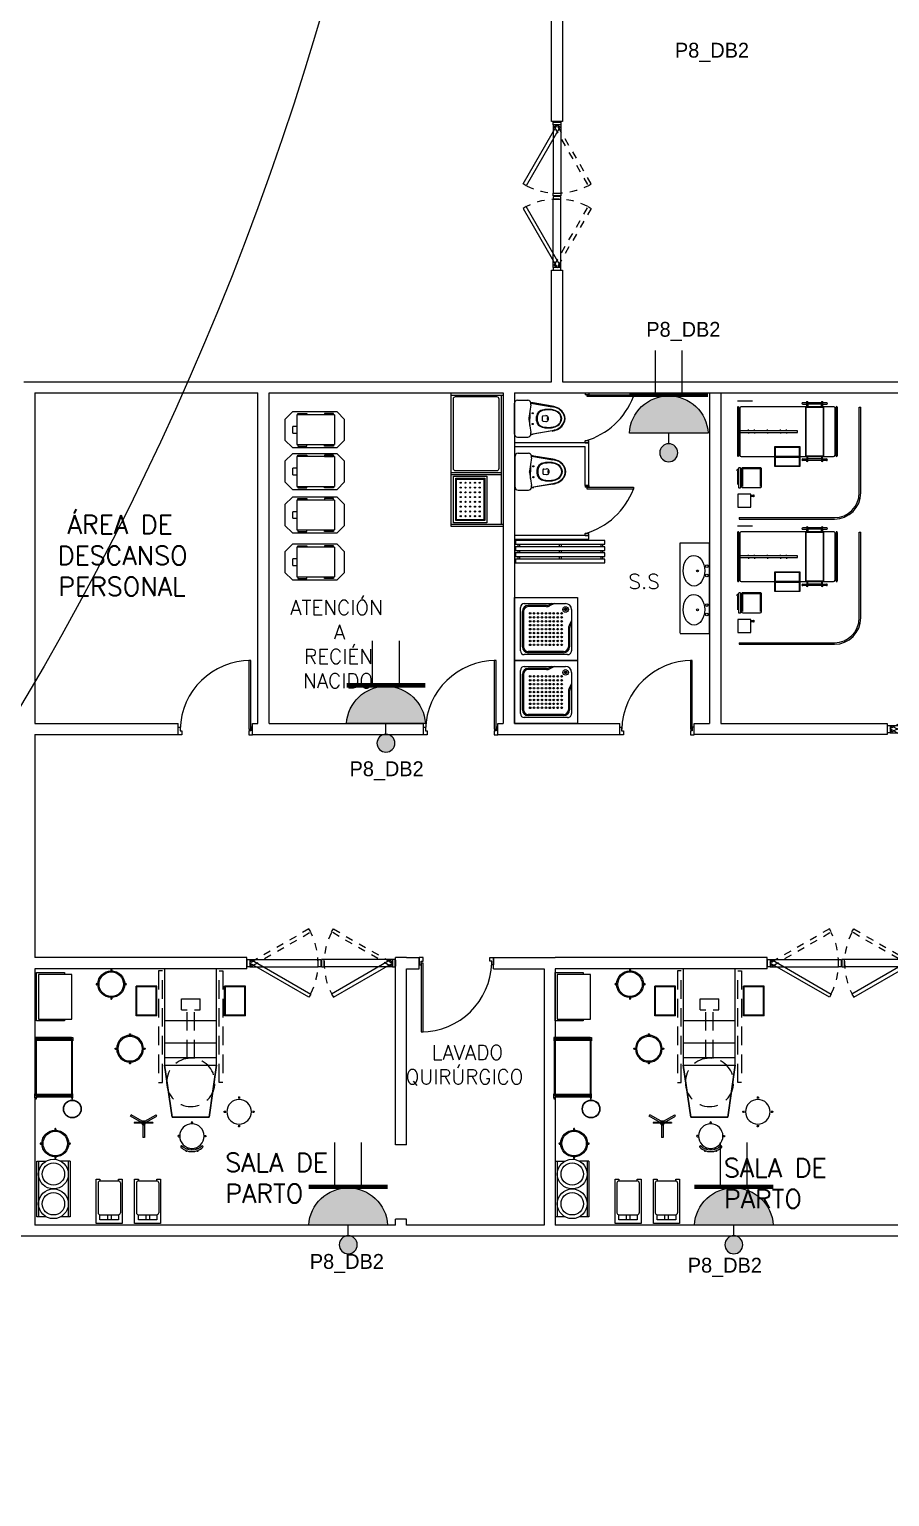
# Model space of a CAD drawing. Header units: metres. Extents: x -39 to 21688, y -24 to 9022.
# Drawn here: x 199.46 to 211.03, y -3.5 to 16.24 of the extents above; entities that cross this region are included whole.
import ezdxf

# ---------------------------------------------------------------- set-up
doc = ezdxf.new("R2010")
doc.units = ezdxf.units.M
doc.header["$MEASUREMENT"] = 0
for name, pattern in [('HIDDEN', [0.375, 0.25, -0.125]), ('HIDDEN2', [4.7625, 3.175, -1.5875]), ('HIDDEN4', [0.09375, 0.0625, -0.03125])]:
    doc.linetypes.add(name, pattern=pattern)
for name, color, linetype in [('AN-TEXTO', 3, 'Continuous'), ('AR-MOBILIRIO', 1, 'Continuous'), ('AR-MUROS', 6, 'Continuous'), ('AR-PUERTAS', 2, 'Continuous'), ('AR-SUELO', 1, 'Continuous'), ('AR-VENTANAS', 2, 'Continuous'), ('MOBILIARIO', 42, 'Continuous'), ('PISOS', 1, 'Continuous'), ('S.H.', 2, 'Continuous')]:
    doc.layers.add(name, color=color, linetype=linetype)
doc.styles.add('REGULAR-2.5', font='romans.shx', dxfattribs={"height": 2.5})

# ---------------------------------------------------------------- blocks, each defined once
blk = doc.blocks.new('BANCO')
for p, q in [((-0.077, 0.196), (-0.078, 0.2)), ((0.077, 0.196), (0.078, 0.2)), ((-0.061, 0.153), (-0.07, 0.177)), ((-0.052, 0.157), (-0.06, 0.18)), ((-0.01, 0.165), (-0.01, 0.19)), ((0.01, 0.165), (0.01, 0.19)), ((0.052, 0.157), (0.06, 0.18)), ((0.061, 0.153), (0.07, 0.177))]:
    blk.add_line(p, q)
blk.add_lwpolyline([(0.148, 0.148, -1), (0.134, 0.134, 0.414214), (-0.134, 0.134, -1), (-0.148, 0.148, -0.414214)], format="xyb", close=True)
for points in [[(-0.067, 0.199), (-0.069, 0.204)], [(0.067, 0.199), (0.069, 0.204)]]:
    blk.add_lwpolyline(points)
for points in [[(-0.165, -0.01), (-0.18, -0.01, -1), (-0.18, 0.01), (-0.165, 0.01)], [(0.165, -0.01), (0.18, -0.01, 1), (0.18, 0.01), (0.165, 0.01)], [(0.01, -0.165), (0.01, -0.18, -1), (-0.01, -0.18), (-0.01, -0.165)]]:
    blk.add_lwpolyline(points, format="xyb")
blk.add_circle((0, 0), 0.165)
for centre, start, end in [((-0.074, 0.202), 19.3489, 200.6511), ((0.074, 0.202), 339.3489, 160.6511)]:
    blk.add_arc(centre, 0.005, start, end)
blk = doc.blocks.new('A$C3A8F5B63')
at = {"layer": 'AR-MOBILIRIO', "linetype": 'HIDDEN'}
for p, q in [((0.421, 2.447, -0.799), (0.421, 0.947, -0.799)), ((0.471, 2.447, -0.799), (0.421, 2.447, -0.799)), ((0.471, 0.947, -0.799), (0.471, 2.447, -0.799)), ((1.235, 0.947, -0.799), (1.235, 2.447, -0.799)), ((1.235, 2.447, -0.799), (1.285, 2.447, -0.799)), ((1.285, 2.447, -0.799), (1.285, 0.947, -0.799)), ((0.728, 1.922, -0.799), (0.728, 2.072, -0.799)), ((0.978, 2.072, -0.799), (0.728, 2.072, -0.799)), ((0.978, 1.922, -0.799), (0.978, 2.072, -0.799)), ((0.803, 1.922, -0.799), (0.728, 1.922, -0.799)), ((0.803, 1.268, -0.799), (0.803, 1.922, -0.799)), ((0.978, 1.922, -0.799), (0.903, 1.922, -0.799)), ((0.903, 1.268, -0.799), (0.903, 1.922, -0.799)), ((0.421, 0.947, -0.799), (0.471, 0.947, -0.799)), ((1.285, 0.947, -0.799), (1.235, 0.947, -0.799))]:
    blk.add_line(p, q, dxfattribs=at)
at = {"layer": 'AR-MOBILIRIO'}
for p, q in [((0.117, 2.243, -0.799), (0.397, 2.243, -0.799)), ((0.117, 1.843, -0.799), (0.117, 2.243, -0.799)), ((0.127, 2.233, -0.799), (0.387, 2.233, -0.799)), ((0.127, 1.853, -0.799), (0.127, 2.233, -0.799)), ((0.387, 1.853, -0.799), (0.387, 2.233, -0.799)), ((0.397, 1.843, -0.799), (0.397, 2.243, -0.799)), ((1.309, 2.242, -0.799), (1.589, 2.242, -0.799)), ((1.309, 1.842, -0.799), (1.309, 2.242, -0.799)), ((1.319, 2.232, -0.799), (1.579, 2.232, -0.799)), ((1.319, 1.852, -0.799), (1.319, 2.232, -0.799)), ((1.579, 1.852, -0.799), (1.579, 2.232, -0.799)), ((1.589, 1.842, -0.799), (1.589, 2.242, -0.799)), ((0.117, 1.843, -0.799), (0.397, 1.843, -0.799)), ((0.127, 1.853, -0.799), (0.387, 1.853, -0.799)), ((1.309, 1.842, -0.799), (1.589, 1.842, -0.799)), ((1.319, 1.852, -0.799), (1.579, 1.852, -0.799)), ((0.506, 1.777, -0.799), (1.205, 1.777, -0.799)), ((1.662, 1.595, -0.799), (1.662, 1.58, -0.799)), ((1.677, 1.595, -0.799), (1.677, 1.58, -0.799)), ((0.506, 1.477, -0.799), (1.205, 1.477, -0.799)), ((1.489, 1.408, -0.799), (1.474, 1.408, -0.799)), ((1.489, 1.393, -0.799), (1.474, 1.393, -0.799)), ((1.864, 1.408, -0.799), (1.849, 1.408, -0.799)), ((1.864, 1.393, -0.799), (1.849, 1.393, -0.799)), ((0.506, 1.277, -0.799), (1.205, 1.277, -0.799)), ((1.662, 1.22, -0.799), (1.662, 1.205, -0.799)), ((1.677, 1.22, -0.799), (1.677, 1.205, -0.799)), ((0.195, 0.746, -0.799), (0.195, 0.731, -0.799)), ((0.21, 0.746, -0.799), (0.21, 0.731, -0.799)), ((0.023, 0.559, -0.799), (0.008, 0.559, -0.799)), ((0.023, 0.544, -0.799), (0.008, 0.544, -0.799)), ((0.397, 0.559, -0.799), (0.382, 0.559, -0.799)), ((0.397, 0.544, -0.799), (0.382, 0.544, -0.799)), ((1.309, 0.494), (1.319, 0.512)), ((1.46, 0.407), (1.309, 0.494)), ((1.47, 0.425), (1.319, 0.512)), ((1.362, 0.409), (1.612, 0.409)), ((1.362, 0.409), (1.362, 0.399)), ((1.362, 0.399), (1.612, 0.399)), ((1.47, 0.425), (1.46, 0.407)), ((1.46, 0.407), (1.477, 0.377)), ((1.47, 0.425), (1.505, 0.425)), ((1.497, 0.377), (1.515, 0.407)), ((1.505, 0.425), (1.655, 0.512)), ((1.505, 0.425), (1.515, 0.407)), ((1.515, 0.407), (1.665, 0.494)), ((1.612, 0.409), (1.612, 0.399)), ((1.665, 0.494), (1.655, 0.512)), ((0.195, 0.372, -0.799), (0.195, 0.357, -0.799)), ((0.21, 0.372, -0.799), (0.21, 0.357, -0.799)), ((1.497, 0.377), (1.477, 0.377)), ((1.477, 0.377), (1.477, 0.204)), ((1.477, 0.204), (1.497, 0.204)), ((1.497, 0.377), (1.497, 0.204))]:
    blk.add_line(p, q, dxfattribs=at)
for centre, radius in [((1.669, 1.4, -0.799), 0.18), ((1.669, 1.4, -0.799), 0.165), ((0.203, 0.551, -0.799), 0.165), ((1.487, 0.403), 0.01)]:
    blk.add_circle(centre, radius, dxfattribs=at)
at = {"layer": 'AR-MOBILIRIO', "linetype": 'HIDDEN'}
blk.add_circle((0.853, 0.947, -0.799), 0.325, dxfattribs=at)
at = {"layer": 'AR-MOBILIRIO'}
for centre, start, end in [((1.669, 1.595, -0.799), 358.8979, 181.1021), ((1.474, 1.4, -0.799), 88.8979, 271.1021), ((1.864, 1.4, -0.799), 268.8979, 91.1021), ((1.669, 1.205, -0.799), 178.8979, 1.1021), ((0.203, 0.746, -0.799), 358.8979, 181.1021), ((0.008, 0.551, -0.799), 88.8979, 271.1021), ((0.398, 0.551, -0.799), 268.8979, 91.1021), ((0.203, 0.356, -0.799), 178.8979, 1.1021)]:
    blk.add_arc(centre, 0.0075, start, end, dxfattribs=at)
for points in [[(1.205, 1.178), (0.506, 1.178), (0.506, 2.476), (1.205, 2.476)], [(0.606, 0.478, 0.499), (0.606, 0.478, 0.4), (0.506, 1.178), (0.506, 1.178, 0.1)], [(1.105, 0.478, 0.499), (1.105, 0.478, 0.4), (1.205, 1.178), (1.205, 1.178, 0.1)], [(1.105, 0.478, 0.499), (0.606, 0.478, 0.499), (0.606, 0.478, 0.4), (1.105, 0.478, 0.4)]]:
    blk.add_3dface(points, dxfattribs=at)
at = {"layer": 'AR-MOBILIRIO', "rotation": 180}
blk.add_blockref('BANCO', (0.837, 0.224, -0.799), dxfattribs=at)
blk = doc.blocks.new('A$C02926235')
at = {"layer": 'AR-MOBILIRIO'}
for p, q in [((1.02, 3.537), (1.02, 3.522)), ((1.035, 3.537), (1.035, 3.522)), ((0.848, 3.35), (0.832, 3.35)), ((0.848, 3.335), (0.832, 3.335)), ((1.02, 3.162), (1.02, 3.147)), ((1.035, 3.162), (1.035, 3.147)), ((1.222, 3.35), (1.207, 3.35)), ((1.222, 3.335), (1.207, 3.335)), ((0.49, 2.623), (0.02, 2.623)), ((0.49, 2.613), (0.02, 2.613)), ((0.49, 1.833), (0.02, 1.833)), ((0.49, 1.823), (0.02, 1.823)), ((0.266, 1.393), (0.266, 1.378)), ((0.281, 1.393), (0.281, 1.378)), ((0.079, 1.206), (0.094, 1.206)), ((0.079, 1.191), (0.094, 1.191)), ((0.454, 1.206), (0.469, 1.206)), ((0.454, 1.191), (0.469, 1.191)), ((0.266, 1.019), (0.266, 1.004)), ((0.281, 1.019), (0.281, 1.004)), ((0.049, 0.962), (0.049, 0.212)), ((0.474, 0.962), (0.346, 0.962)), ((0.449, 0.962), (0.449, 0.212)), ((0.474, 0.962), (0.474, 0.212)), ((1.15, 0.67), (1.15, 0.265)), ((1.666, 0.67), (1.666, 0.265)), ((0.474, 0.212), (0.346, 0.212)), ((0.975, 0.24), (0.975, 0.17)), ((1.025, 0.24), (1.025, 0.17)), ((1.491, 0.24), (1.491, 0.17)), ((1.541, 0.24), (1.541, 0.17))]:
    blk.add_line(p, q, dxfattribs=at)
for points in [[(0.397, 2.873), (0.397, 2.848), (0.022, 2.848), (0.022, 3.498), (0.397, 3.498), (0.397, 3.473)], [(0, 2.578), (0.01, 2.578), (0.01, 2.598), (0.02, 2.598), (0.02, 2.623), (0, 2.623), (0, 2.578)], [(0.51, 2.578), (0.5, 2.578), (0.5, 2.598), (0.49, 2.598), (0.49, 2.623), (0.51, 2.623), (0.51, 2.578)], [(0, 1.868), (0.01, 1.868), (0.01, 1.848), (0.02, 1.848), (0.02, 1.813), (0, 1.813), (0, 1.868)], [(0.015, 1.813), (0.015, 1.793), (0.005, 1.793), (0.005, 1.813)], [(0.51, 1.868), (0.5, 1.868), (0.5, 1.848), (0.49, 1.848), (0.49, 1.813), (0.51, 1.813), (0.51, 1.868)], [(0.495, 1.813), (0.495, 1.793), (0.505, 1.793), (0.505, 1.813)], [(0.152, 0.212), (0.024, 0.212), (0.024, 0.962), (0.152, 0.962)]]:
    blk.add_lwpolyline(points, dxfattribs=at)
for points in [[(0.047, 3.473), (0.047, 2.873), (0.497, 2.873), (0.497, 3.473)], [(0.01, 2.598), (0.5, 2.598), (0.5, 1.848), (0.01, 1.848)], [(0.02, 2.588), (0.49, 2.588), (0.49, 1.858), (0.02, 1.858)], [(0.825, 0.12), (0.825, 0.72), (0.875, 0.72), (0.875, 0.695), (1.125, 0.695), (1.125, 0.72), (1.175, 0.72), (1.175, 0.12)], [(1.341, 0.12), (1.341, 0.72), (1.391, 0.72), (1.391, 0.695), (1.641, 0.695), (1.641, 0.72), (1.691, 0.72), (1.691, 0.12)], [(0.875, 0.17), (0.875, 0.24), (1.125, 0.24), (1.125, 0.17)], [(1.391, 0.17), (1.391, 0.24), (1.641, 0.24), (1.641, 0.17)]]:
    blk.add_lwpolyline(points, close=True, dxfattribs=at)
for points in [[(0.875, 0.695, 0.414214), (0.85, 0.67), (0.85, 0.265, 0.414214), (0.875, 0.24)], [(1.391, 0.695, 0.414214), (1.366, 0.67), (1.366, 0.265, 0.414214), (1.391, 0.24)]]:
    blk.add_lwpolyline(points, format="xyb", dxfattribs=at)
for centre, radius in [((1.027, 3.342), 0.18), ((1.027, 3.342), 0.165), ((0.503, 1.663), 0.12), ((0.503, 1.663), 0.115), ((0.274, 1.198), 0.18), ((0.274, 1.198), 0.165), ((0.249, 0.787), 0.2), ((0.249, 0.787), 0.15), ((0.249, 0.387), 0.2), ((0.249, 0.387), 0.15)]:
    blk.add_circle(centre, radius, dxfattribs=at)
for centre, radius, start, end in [((1.027, 3.537), 0.0075, 358.8979, 181.1021), ((0.832, 3.342), 0.0075, 88.8979, 271.1021), ((1.222, 3.342), 0.0075, 268.8979, 91.1021), ((1.027, 3.147), 0.0075, 178.8979, 1.1021), ((0.274, 1.393), 0.0075, 358.8979, 181.1021), ((0.079, 1.198), 0.0075, 88.8979, 271.1021), ((0.469, 1.198), 0.0075, 268.8979, 91.1021), ((0.274, 1.003), 0.0075, 178.8979, 1.1021), ((1.125, 0.67), 0.025, 0, 90), ((1.641, 0.67), 0.025, 0, 90), ((1.125, 0.265), 0.025, 270, 0), ((1.641, 0.265), 0.025, 270, 0)]:
    blk.add_arc(centre, radius, start, end, dxfattribs=at)
blk = doc.blocks.new('AR-PUERTA 1')
at = {"layer": 'AR-PUERTAS', "linetype": 'Continuous'}
for points in [[(0.954, 0.033), (0.954, 0.958), (0.929, 0.958), (0.929, 0.033)], [(0.004, 0.058), (0.004, 0.008), (0.029, 0.008), (0.029, -0.042), (-0.021, -0.042), (-0.021, 0.058)], [(0.929, 0.008), (0.929, -0.042), (0.979, -0.042), (0.979, 0.058), (0.954, 0.058), (0.954, 0.008)]]:
    blk.add_lwpolyline(points, close=True, dxfattribs=at)
blk.add_arc((0.954, 0.008), 0.949, 89.9989, 178.4932, dxfattribs=at)
blk = doc.blocks.new('AR-PUERTA DE BAÑOS')
at = {"layer": 'AR-PUERTAS', "linetype": 'Continuous'}
for p, q in [((1106.12, 652.977), (1106.17, 652.977)), ((1106.12, 652.977), (1106.12, 652.952)), ((1106.17, 652.952), (1106.12, 652.952)), ((1106.17, 652.977), (1106.17, 652.952)), ((1106.17, 652.33), (1106.12, 652.33)), ((1106.12, 652.305), (1106.12, 652.33)), ((1106.12, 652.305), (1106.17, 652.305)), ((1106.17, 652.305), (1106.17, 652.33))]:
    blk.add_line(p, q, dxfattribs=at)
blk.add_lwpolyline([(1106.145, 652.952), (1106.768, 652.952), (1106.768, 652.927), (1106.145, 652.927)], close=True, dxfattribs=at)
blk.add_arc((1105.848, 653.275), 0.983, 286.0894, 339.29, dxfattribs=at)
blk = doc.blocks.new('1p-toppiece')
at = {"layer": 'AR-MOBILIRIO'}
for p, q in [((-0.532, 0.174), (-0.265, 0.22)), ((-0.232, 0.219), (-0.531, 0.169)), ((-0.232, 0.22), (-0.232, 0.195)), ((-0.047, 0.26), (-0.192, 0.26)), ((-0.007, 0.22), (-0.007, -0.214)), ((-0.485, 0.003), (-0.485, 0.003)), ((-0.485, 0.003), (-0.485, 0.003)), ((-0.485, 0.003), (-0.485, 0.003)), ((-0.485, 0.003), (-0.485, 0.003)), ((-0.485, 0.003), (-0.485, 0.003)), ((-0.485, 0.003), (-0.485, 0.003)), ((-0.485, 0.003), (-0.485, 0.003)), ((-0.485, 0.003), (-0.485, 0.003)), ((-0.406, 0.039), (-0.443, 0.044)), ((-0.205, 0.008), (-0.232, 0.195)), ((-0.218, 0.098), (-0.218, 0.003)), ((-0.218, -0.093), (-0.218, 0.003)), ((-0.532, -0.169), (-0.265, -0.215)), ((-0.232, -0.214), (-0.531, -0.163)), ((-0.406, -0.034), (-0.443, -0.039)), ((-0.232, -0.189), (-0.205, -0.003)), ((-0.232, -0.189), (-0.232, -0.214)), ((-0.047, -0.254), (-0.192, -0.254))]:
    blk.add_line(p, q, dxfattribs=at)
blk.add_lwpolyline([(-0.467, -0.009, 0.139005), (-0.464, -0.009, 0.107089), (-0.461, -0.006, 0.080212), (-0.46, -0.002, 0.06796), (-0.459, 0.003, 0.06796), (-0.46, 0.007, 0.080212), (-0.461, 0.011, 0.107089), (-0.464, 0.014, 0.139005), (-0.467, 0.015, 0.139005), (-0.47, 0.014, 0.107089), (-0.473, 0.011, 0.080212), (-0.474, 0.007, 0.06796), (-0.475, 0.003, 0.06796), (-0.474, -0.002, 0.080212), (-0.473, -0.006, 0.107089), (-0.47, -0.009, 0.139005)], format="xyb", close=True, dxfattribs=at)
for centre in [(-0.26, 0.078), (-0.26, -0.072)]:
    blk.add_circle(centre, 0.008, dxfattribs=at)
for centre, radius, start, end in [((-0.24, 0.073), 0.15, 87.0389, 99.7929), ((-0.192, 0.22), 0.04, 90, 180), ((-0.047, 0.22), 0.04, 0, 90), ((-0.545, -0.004), 0.165, 137.5273, 177.8064), ((-0.545, 0.009), 0.165, 182.1936, 222.4727), ((-0.545, -0.004), 0.159, 137.1746, 177.7477), ((-0.545, 0.009), 0.159, 182.2523, 222.8254), ((-0.518, -0.034), 0.206, 106.927, 136.493), ((-0.541, -0.003), 0.122, 134.1142, 177.24), ((-0.541, 0.008), 0.122, 182.76, 225.8858), ((-0.518, -0.034), 0.2, 106.5054, 136.1127), ((-0.541, -0.003), 0.115, 133.4423, 177.1285), ((-0.541, 0.008), 0.115, 182.8715, 226.5577), ((-0.519, -0.031), 0.157, 102.7254, 132.8308), ((-0.52, -0.03), 0.15, 101.8667, 132.1155), ((-0.482, -0.117), 0.296, 99.7929, 108.8085), ((-0.482, -0.12), 0.292, 99.5848, 108.4322), ((-0.482, -0.148), 0.279, 90.6669, 104.9929), ((-0.482, -0.156), 0.281, 90.6819, 104.1933), ((-0.474, -0.297), 0.428, 81.7587, 91.4179), ((-0.488, -0.362), 0.487, 81.705, 89.6761), ((-0.434, 0.003), 0.0456, 126.1832, 180), ((-0.434, 0.003), 0.0456, 180, 233.8168), ((-0.447, 0.019), 0.025, 82.2348, 126.1832), ((-0.434, -0.002), 0.123, 44.007, 82.2929), ((-0.431, -0.004), 0.132, 44.3018, 82.295), ((-0.408, 0.024), 0.015, 13.7696, 82.2348), ((-0.495, 0.003), 0.105, 0, 13.7696), ((-0.495, 0.003), 0.105, 346.2304, 0), ((-0.46, 0.006), 0.138, 358.6352, 34.0042), ((-0.46, -0.001), 0.138, 325.9958, 1.3648), ((-0.441, 0.008), 0.132, 357.4666, 37.446), ((-0.441, -0.003), 0.132, 322.554, 2.5334), ((-0.244, 0.003), 0.04, 351.6776, 8.3142), ((-0.518, 0.039), 0.206, 223.507, 253.073), ((-0.518, 0.039), 0.2, 223.8873, 253.4946), ((-0.519, 0.036), 0.157, 227.1692, 257.2746), ((-0.52, 0.036), 0.15, 227.8845, 258.1333), ((-0.482, 0.122), 0.296, 251.1915, 260.2071), ((-0.482, 0.125), 0.292, 251.5678, 260.4152), ((-0.482, 0.153), 0.279, 255.0071, 269.3331), ((-0.482, 0.161), 0.281, 255.8067, 269.3181), ((-0.488, 0.368), 0.487, 270.3239, 278.295), ((-0.474, 0.302), 0.428, 268.5821, 278.2413), ((-0.447, -0.014), 0.025, 233.8168, 277.7652), ((-0.434, 0.007), 0.123, 277.7071, 315.993), ((-0.431, 0.009), 0.132, 277.705, 315.6982), ((-0.408, -0.019), 0.015, 277.7652, 346.2304), ((-0.24, -0.067), 0.15, 260.2071, 272.966), ((-0.192, -0.214), 0.04, 180, 270), ((-0.047, -0.214), 0.04, 270, 360)]:
    blk.add_arc(centre, radius, start, end, dxfattribs=at)
blk = doc.blocks.new('A$C05366594')
at = {"layer": 'AR-MOBILIRIO', "linetype": 'Continuous'}
for p, q in [((0, 0), (0, 0.72)), ((0, 0.72), (0.72, 0.72)), ((0.72, 0.72), (0.72, 0)), ((0.068, 0.113), (0.068, 0.608)), ((0.09, 0.563), (0.09, 0.158)), ((0.113, 0.653), (0.585, 0.653)), ((0.367, 0.63), (0.158, 0.63)), ((0.428, 0.653), (0.397, 0.637)), ((0.653, 0.585), (0.653, 0.113)), ((0.63, 0.367), (0.63, 0.158)), ((0.653, 0.428), (0.637, 0.397)), ((0.72, 0), (0, 0)), ((0.608, 0.068), (0.113, 0.068)), ((0.563, 0.09), (0.158, 0.09))]:
    blk.add_line(p, q, dxfattribs=at)
at = {"layer": 'AR-MOBILIRIO', "color": 250}
for p, q in [((0.104, 0.563), (0.104, 0.158)), ((0.367, 0.617), (0.158, 0.617)), ((0.458, 0.653), (0.403, 0.625)), ((0.617, 0.367), (0.617, 0.158)), ((0.653, 0.458), (0.625, 0.403)), ((0.563, 0.104), (0.158, 0.104))]:
    blk.add_line(p, q, dxfattribs=at)
at = {"layer": 'AR-MOBILIRIO', "linetype": 'Continuous'}
for centre, major_axis, start_param, end_param in [((0.113, 0.608), (0.0318, 0.0318), 0.785398, 2.356194), ((0.158, 0.563), (0.0477, 0.0477), 0.785398, 2.356194), ((0.367, 0.698), (0.0477, 0.0477), 3.926991, 4.390638), ((0.585, 0.585), (0.0477, 0.0477), 5.497787, 7.068583), ((0.698, 0.367), (-0.0477, 0.0477), 0.321751, 0.785398), ((0.113, 0.113), (-0.0318, 0.0318), 0.785398, 2.356194), ((0.158, 0.158), (-0.0477, 0.0477), 0.785398, 2.356194), ((0.158, 0.158), (-0.0477, 0.0477), 0.785398, 2.356194), ((0.563, 0.158), (0.0477, 0.0477), 3.926991, 5.497787), ((0.608, 0.113), (-0.0318, 0.0318), 2.356194, 3.926991)]:
    blk.add_ellipse(centre, major_axis=major_axis, ratio=1, start_param=start_param, end_param=end_param, dxfattribs=at)
at = {"layer": 'AR-MOBILIRIO', "color": 250}
for centre, major_axis, start_param, end_param in [((0.158, 0.563), (-0.0382, 0.0382), -0.785398, 0.785398), ((0.18, 0.54), (-0.00636, 0.00636), -0.785398, 5.497787), ((0.18, 0.495), (-0.00636, 0.00636), -0.785398, 5.497787), ((0.225, 0.54), (0.00636, 0.00636), 0.785398, 7.068583), ((0.225, 0.495), (0.00636, 0.00636), 0.785398, 7.068583), ((0.27, 0.54), (0.00636, 0.00636), 0.785398, 7.068583), ((0.27, 0.495), (0.00636, 0.00636), 0.785398, 7.068583), ((0.315, 0.54), (-0.00636, 0.00636), -0.785398, 5.497787), ((0.315, 0.495), (-0.00636, 0.00636), -0.785398, 5.497787), ((0.36, 0.54), (-0.00636, 0.00636), -0.785398, 5.497787), ((0.36, 0.495), (-0.00636, 0.00636), -0.785398, 5.497787), ((0.367, 0.698), (0.0573, 0.0573), 3.926991, 4.390638), ((0.405, 0.54), (-0.00636, 0.00636), -0.785398, 5.497787), ((0.405, 0.495), (-0.00636, 0.00636), -0.785398, 5.497787), ((0.45, 0.54), (0.00636, 0.00636), 0.785398, 7.068583), ((0.45, 0.495), (0.00636, 0.00636), 0.785398, 7.068583), ((0.495, 0.54), (0.00636, 0.00636), 0.785398, 7.068583), ((0.495, 0.495), (0.00636, 0.00636), 0.785398, 7.068583), ((0.54, 0.54), (-0.00636, 0.00636), -0.785398, 5.497787), ((0.54, 0.495), (-0.00636, 0.00636), -0.785398, 5.497787), ((0.585, 0.585), (0.0223, 0.0223), 0.785398, 7.068583), ((0.585, 0.585), (-0.00955, 0.00955), -0.785398, 5.497787), ((0.576, 0.585), (0.00286, 0.00286), 0.785398, 7.068583), ((0.581, 0.592), (0.00286, 0.00286), 0.785398, 7.068583), ((0.581, 0.578), (0.00286, 0.00286), 0.785398, 7.068583), ((0.589, 0.592), (0.00286, 0.00286), 0.785398, 7.068583), ((0.589, 0.578), (0.00286, 0.00286), 0.785398, 7.068583), ((0.594, 0.585), (0.00286, 0.00286), 0.785398, 7.068583), ((0.18, 0.45), (-0.00636, 0.00636), -0.785398, 5.497787), ((0.18, 0.405), (-0.00636, 0.00636), -0.785398, 5.497787), ((0.18, 0.36), (-0.00636, 0.00636), -0.785398, 5.497787), ((0.225, 0.45), (0.00636, 0.00636), 0.785398, 7.068583), ((0.225, 0.405), (0.00636, 0.00636), 0.785398, 7.068583), ((0.225, 0.36), (0.00636, 0.00636), 0.785398, 7.068583), ((0.27, 0.45), (0.00636, 0.00636), 0.785398, 7.068583), ((0.27, 0.405), (0.00636, 0.00636), 0.785398, 7.068583), ((0.27, 0.36), (0.00636, 0.00636), 0.785398, 7.068583), ((0.315, 0.45), (-0.00636, 0.00636), -0.785398, 5.497787), ((0.315, 0.36), (-0.00636, 0.00636), -0.785398, 5.497787), ((0.315, 0.405), (-0.00636, 0.00636), -0.785398, 5.497787), ((0.36, 0.45), (-0.00636, 0.00636), -0.785398, 5.497787), ((0.36, 0.405), (-0.00636, 0.00636), -0.785398, 5.497787), ((0.36, 0.36), (-0.00636, 0.00636), -0.785398, 5.497787), ((0.405, 0.45), (-0.00636, 0.00636), -0.785398, 5.497787), ((0.405, 0.405), (-0.00636, 0.00636), -0.785398, 5.497787), ((0.405, 0.36), (-0.00636, 0.00636), -0.785398, 5.497787), ((0.45, 0.45), (0.00636, 0.00636), 0.785398, 7.068583), ((0.45, 0.405), (0.00636, 0.00636), 0.785398, 7.068583), ((0.45, 0.36), (0.00636, 0.00636), 0.785398, 7.068583), ((0.495, 0.45), (0.00636, 0.00636), 0.785398, 7.068583), ((0.495, 0.405), (0.00636, 0.00636), 0.785398, 7.068583), ((0.495, 0.36), (0.00636, 0.00636), 0.785398, 7.068583), ((0.54, 0.45), (-0.00636, 0.00636), -0.785398, 5.497787), ((0.54, 0.36), (-0.00636, 0.00636), -0.785398, 5.497787), ((0.54, 0.405), (-0.00636, 0.00636), -0.785398, 5.497787), ((0.698, 0.367), (-0.0573, 0.0573), 0.321751, 0.785398), ((0.18, 0.315), (-0.00636, 0.00636), -0.785398, 5.497787), ((0.18, 0.27), (-0.00636, 0.00636), -0.785398, 5.497787), ((0.18, 0.225), (-0.00636, 0.00636), -0.785398, 5.497787), ((0.18, 0.18), (-0.00636, 0.00636), -0.785398, 5.497787), ((0.225, 0.315), (0.00636, 0.00636), 0.785398, 7.068583), ((0.225, 0.27), (0.00636, 0.00636), 0.785398, 7.068583), ((0.225, 0.225), (0.00636, 0.00636), 0.785398, 7.068583), ((0.225, 0.18), (0.00636, 0.00636), 0.785398, 7.068583), ((0.27, 0.315), (0.00636, 0.00636), 0.785398, 7.068583), ((0.27, 0.27), (0.00636, 0.00636), 0.785398, 7.068583), ((0.27, 0.225), (0.00636, 0.00636), 0.785398, 7.068583), ((0.27, 0.18), (0.00636, 0.00636), 0.785398, 7.068583), ((0.315, 0.315), (-0.00636, 0.00636), -0.785398, 5.497787), ((0.315, 0.27), (-0.00636, 0.00636), -0.785398, 5.497787), ((0.315, 0.225), (-0.00636, 0.00636), -0.785398, 5.497787), ((0.315, 0.18), (-0.00636, 0.00636), -0.785398, 5.497787), ((0.36, 0.315), (-0.00636, 0.00636), -0.785398, 5.497787), ((0.36, 0.27), (-0.00636, 0.00636), -0.785398, 5.497787), ((0.36, 0.225), (-0.00636, 0.00636), -0.785398, 5.497787), ((0.36, 0.18), (-0.00636, 0.00636), -0.785398, 5.497787), ((0.405, 0.315), (-0.00636, 0.00636), -0.785398, 5.497787), ((0.405, 0.27), (-0.00636, 0.00636), -0.785398, 5.497787), ((0.405, 0.225), (-0.00636, 0.00636), -0.785398, 5.497787), ((0.405, 0.18), (-0.00636, 0.00636), -0.785398, 5.497787), ((0.45, 0.315), (0.00636, 0.00636), 0.785398, 7.068583), ((0.45, 0.27), (0.00636, 0.00636), 0.785398, 7.068583), ((0.45, 0.225), (0.00636, 0.00636), 0.785398, 7.068583), ((0.45, 0.18), (0.00636, 0.00636), 0.785398, 7.068583), ((0.495, 0.315), (0.00636, 0.00636), 0.785398, 7.068583), ((0.495, 0.27), (0.00636, 0.00636), 0.785398, 7.068583), ((0.495, 0.225), (0.00636, 0.00636), 0.785398, 7.068583), ((0.495, 0.18), (0.00636, 0.00636), 0.785398, 7.068583), ((0.54, 0.315), (-0.00636, 0.00636), -0.785398, 5.497787), ((0.54, 0.27), (-0.00636, 0.00636), -0.785398, 5.497787), ((0.54, 0.225), (-0.00636, 0.00636), -0.785398, 5.497787), ((0.54, 0.18), (-0.00636, 0.00636), -0.785398, 5.497787), ((0.158, 0.158), (-0.0382, 0.0382), 0.785398, 2.356194), ((0.158, 0.158), (0.0382, 0.0382), 2.356194, 3.926991), ((0.563, 0.158), (0.0382, 0.0382), 3.926991, 5.497787)]:
    blk.add_ellipse(centre, major_axis=major_axis, ratio=1, start_param=start_param, end_param=end_param, dxfattribs=at)
blk = doc.blocks.new('A$C65AA40DD')
at = {"layer": 'AR-MOBILIRIO'}
for p, q in [((0.03, 0.25), (0.03, 0.217)), ((0.055, 0.25), (0.055, 0.217)), ((0.587, 0.25), (0.587, 0.217)), ((0.612, 0.25), (0.612, 0.217)), ((1.145, 0.25), (1.145, 0.217)), ((1.17, 0.25), (1.17, 0.217)), ((0.03, 0.167), (0.03, 0.133)), ((0.03, 0.083), (0.03, 0.05)), ((0.055, 0.167), (0.055, 0.133)), ((0.055, 0.083), (0.055, 0.05)), ((0.587, 0.167), (0.587, 0.133)), ((0.587, 0.083), (0.587, 0.05)), ((0.612, 0.167), (0.612, 0.133)), ((0.612, 0.083), (0.612, 0.05)), ((1.145, 0.167), (1.145, 0.133)), ((1.145, 0.083), (1.145, 0.05)), ((1.17, 0.167), (1.17, 0.133)), ((1.17, 0.083), (1.17, 0.05))]:
    blk.add_line(p, q, dxfattribs=at)
for points in [[(0, 0.25), (0, 0.3), (1.2, 0.3), (1.2, 0.25)], [(0, 0.167), (0, 0.217), (1.2, 0.217), (1.2, 0.167)], [(0, 0.083), (0, 0.133), (1.2, 0.133), (1.2, 0.083)], [(0, 0), (0, 0.05), (1.2, 0.05), (1.2, 0)]]:
    blk.add_lwpolyline(points, close=True, dxfattribs=at)
blk = doc.blocks.new('LAVATORIO2 POZAS')
at = {"layer": 'AR-MOBILIRIO'}
for p, q in [((346.512, 176.233), (346.512, 176.967)), ((346.512, 176.967), (347.012, 176.967)), ((347.012, 175.428), (347.012, 176.967)), ((346.512, 175.433), (346.512, 176.233)), ((346.512, 175.428), (347.012, 175.428))]:
    blk.add_line(p, q, dxfattribs=at)
for centre, radius in [((346.805, 176.492), 0.0161), ((346.964, 176.575), 0.0226), ((346.964, 176.415), 0.0226), ((346.808, 175.832), 0.0161), ((346.964, 175.913), 0.0226), ((346.964, 175.753), 0.0226)]:
    blk.add_circle(centre, radius, dxfattribs=at)
for centre in [(346.746, 176.495), (346.746, 175.833)]:
    blk.add_ellipse(centre, major_axis=(-0.002, 0.261), ratio=0.699963, dxfattribs=at)
blk = doc.blocks.new('A$C50123A65')
at = {"layer": 'AR-MOBILIRIO', "linetype": 'Continuous'}
for p, q in [((0.1, 0.48), (0, 0.38)), ((0.1, 0.48), (0.7, 0.48)), ((0.136, 0.44), (0.136, 0.04)), ((0.136, 0.44), (0.64, 0.44)), ((0.148, 0.46), (0.268, 0.46)), ((0.148, 0.444), (0.148, 0.46)), ((0.268, 0.444), (0.148, 0.444)), ((0.268, 0.46), (0.268, 0.444)), ((0.628, 0.46), (0.508, 0.46)), ((0.508, 0.46), (0.508, 0.444)), ((0.508, 0.444), (0.628, 0.444)), ((0.628, 0.444), (0.628, 0.46)), ((0.64, 0.44), (0.64, 0.04)), ((0.8, 0.38), (0.7, 0.48)), ((0, 0.1), (0, 0.38)), ((0.136, 0.38), (0.136, 0.1)), ((0.64, 0.284), (0.696, 0.284)), ((0.696, 0.196), (0.696, 0.284)), ((0.8, 0.38), (0.8, 0.1)), ((0.1, 0), (0, 0.1)), ((0.64, 0.04), (0.136, 0.04)), ((0.268, 0.036), (0.148, 0.036)), ((0.148, 0.036), (0.148, 0.02)), ((0.148, 0.02), (0.268, 0.02)), ((0.268, 0.02), (0.268, 0.036)), ((0.508, 0.036), (0.628, 0.036)), ((0.508, 0.02), (0.508, 0.036)), ((0.628, 0.02), (0.508, 0.02)), ((0.628, 0.036), (0.628, 0.02)), ((0.696, 0.196), (0.64, 0.196)), ((0.8, 0.1), (0.7, 0)), ((0.7, 0), (0.1, 0))]:
    blk.add_line(p, q, dxfattribs=at)
blk = doc.blocks.new('A$C23982E2D')
at = {"layer": 'MOBILIARIO'}
for p, q in [((0, 1.77), (0.7, 1.77)), ((0.03, 0.03), (0.03, 1.77)), ((0.7, 1.1), (0.03, 1.1)), ((0.7, 1.07), (0.03, 1.07)), ((0.7, 0.03), (0, 0.03))]:
    blk.add_line(p, q, dxfattribs=at)
for points in [[(0, 0), (0, 1.8), (0.7, 1.8), (0.7, 0)], [(0.22, 1.75), (0.67, 1.75), (0.67, 1.12), (0.22, 1.12)], [(0.64, 1.15), (0.25, 1.15), (0.25, 1.72), (0.64, 1.72)], [(0.63, 1.16), (0.26, 1.16), (0.26, 1.71), (0.63, 1.71)]]:
    blk.add_lwpolyline(points, close=True, dxfattribs=at)
blk.add_lwpolyline([(0.671, 0.08, -0.414214), (0.641, 0.05), (0.09, 0.05, -0.414214), (0.06, 0.08), (0.06, 1.02, -0.414214), (0.09, 1.05), (0.641, 1.05, -0.414214), (0.671, 1.02)], format="xyb", close=True, dxfattribs=at)
for centre in [(0.317, 1.66), (0.317, 1.596), (0.381, 1.66), (0.381, 1.596), (0.445, 1.66), (0.445, 1.596), (0.509, 1.66), (0.509, 1.596), (0.573, 1.66), (0.573, 1.596), (0.317, 1.531), (0.317, 1.467), (0.317, 1.403), (0.381, 1.531), (0.381, 1.467), (0.381, 1.403), (0.445, 1.531), (0.445, 1.467), (0.445, 1.403), (0.509, 1.531), (0.509, 1.467), (0.509, 1.403), (0.573, 1.531), (0.573, 1.467), (0.573, 1.403), (0.317, 1.339), (0.317, 1.275), (0.317, 1.21), (0.381, 1.339), (0.381, 1.275), (0.381, 1.21), (0.445, 1.339), (0.445, 1.275), (0.445, 1.21), (0.509, 1.339), (0.509, 1.275), (0.509, 1.21), (0.573, 1.339), (0.573, 1.275), (0.573, 1.21)]:
    blk.add_circle(centre, 0.0075, dxfattribs=at)
blk = doc.blocks.new('AR-CAMILLA 2')
at = {"layer": 'AR-MOBILIRIO'}
for p, q in [((-0.11, 0.319, 0), (-0.41, 0.319, 0)), ((-0.41, 0.195, 0), (-0.41, -0.78, 0)), ((-0.385, -0.78, 0), (-0.385, 0.195, 0)), ((-0.385, 0.157, 0), (-0.365, 0.157, 0)), ((-0.365, 0.177, 0), (-0.365, -0.763, 0)), ((1.515, 0.207, 0), (-0.335, 0.207, 0)), ((1.377, 0.287, 0), (0.897, 0.287, 0)), ((0.897, 0.257, 0), (0.977, 0.257, 0)), ((0.957, -0.793, 0), (0.957, 0.207, 0)), ((0.957, 0.207, 0), (1.317, 0.207, 0)), ((0.967, -0.783, 0), (0.967, 0.197, 0)), ((0.967, 0.197, 0), (1.307, 0.197, 0)), ((0.977, 0.207, 0), (0.977, 0.27, 0)), ((0.997, 0.27, 0), (0.997, 0.207, 0)), ((1.277, 0.257, 0), (0.997, 0.257, 0)), ((1.277, 0.207, 0), (1.277, 0.27, 0)), ((1.297, 0.27, 0), (1.297, 0.207, 0)), ((1.297, 0.257, 0), (1.377, 0.257, 0)), ((1.307, 0.197, 0), (1.307, -0.783, 0)), ((1.317, 0.207, 0), (1.317, -0.793, 0)), ((1.545, -0.763, 0), (1.545, 0.177, 0)), ((1.565, 0.157, 0), (1.545, 0.157, 0)), ((1.565, -0.78, 0), (1.565, 0.195, 0)), ((1.59, 0.195, 0), (1.59, -0.78, 0)), ((2.032, -1.52, 0), (2.032, 0.2, 0)), ((2.032, 0.2, 0), (2.062, 0.2, 0)), ((2.062, -1.52, 0), (2.062, 0.2, 0)), ((0.79, -0.275, 0), (-0.41, -0.275, 0)), ((-0.41, -0.275, 0), (-0.41, -0.31, 0)), ((-0.19, -0.275, 0), (-0.19, -0.252, 0)), ((-0.073, -0.275, 0), (-0.073, -0.252, 0)), ((0.19, -0.275, 0), (0.19, -0.252, 0)), ((0.453, -0.275, 0), (0.453, -0.252, 0)), ((0.57, -0.275, 0), (0.57, -0.252, 0)), ((0.79, -0.31, 0), (0.79, -0.275, 0)), ((-0.41, -0.31, 0), (0.79, -0.31, 0)), ((-0.19, -0.31, 0), (-0.19, -0.333, 0)), ((-0.073, -0.31, 0), (-0.073, -0.333, 0)), ((0.19, -0.31, 0), (0.19, -0.333, 0)), ((0.453, -0.31, 0), (0.453, -0.333, 0)), ((0.57, -0.31, 0), (0.57, -0.333, 0)), ((-0.385, -0.743, 0), (-0.365, -0.743, 0)), ((-0.335, -0.793, 0), (1.515, -0.793, 0)), ((0.34, -0.793, 0), (0.84, -0.793, 0)), ((0.35, -0.603, 0), (0.83, -0.603, 0)), ((0.35, -0.783, 0), (0.35, -0.603, 0)), ((0.35, -0.783, 0), (0.83, -0.783, 0)), ((0.35, -0.803, 0), (0.83, -0.803, 0)), ((0.35, -0.983, 0), (0.35, -0.803, 0)), ((0.83, -0.783, 0), (0.83, -0.603, 0)), ((0.83, -0.983, 0), (0.83, -0.803, 0)), ((0.897, -0.843, 0), (0.977, -0.843, 0)), ((1.377, -0.873, 0), (0.897, -0.873, 0)), ((1.317, -0.793, 0), (0.957, -0.793, 0)), ((1.307, -0.783, 0), (0.967, -0.783, 0)), ((0.977, -0.793, 0), (0.977, -0.856, 0)), ((0.997, -0.856, 0), (0.997, -0.793, 0)), ((1.277, -0.843, 0), (0.997, -0.843, 0)), ((1.277, -0.793, 0), (1.277, -0.856, 0)), ((1.297, -0.856, 0), (1.297, -0.793, 0)), ((1.297, -0.843, 0), (1.377, -0.843, 0)), ((1.565, -0.743, 0), (1.545, -0.743, 0)), ((-0.419, -1.081, 0), (-0.419, -1.054, 0)), ((-0.394, -1.054, 0), (-0.419, -1.054, 0)), ((-0.419, -1.081, 0), (-0.394, -1.081, 0)), ((-0.407, -1.358, 0), (-0.407, -1.081, 0)), ((-0.331, -1.054, 0), (-0.346, -1.054, 0)), ((-0.346, -1.081, 0), (-0.331, -1.081, 0)), ((-0.309, -1.042, 0), (-0.309, -1.392, 0)), ((0.044, -1.04, 0), (-0.306, -1.04, 0)), ((0.35, -0.983, 0), (0.83, -0.983, 0)), ((-0.134, -1.582, 0), (-0.144, -1.582, 0)), ((-0.144, -1.812, 0), (-0.144, -1.584, 0)), ((-0.134, -1.587, 0), (-0.144, -1.587, 0)), ((-0.119, -1.6, 0), (-0.119, -1.569, 0)), ((-0.114, -1.601, 0), (-0.114, -1.568, 0)), ((-0.109, -1.602, 0), (-0.109, -1.567, 0)), ((-0.104, -1.603, 0), (-0.104, -1.566, 0)), ((-0.099, -1.604, 0), (-0.099, -1.565, 0)), ((-0.094, -1.605, 0), (-0.094, -1.565, 0)), ((-0.089, -1.605, 0), (-0.089, -1.564, 0)), ((-0.378, -2.02, 0), (1.532, -2.02, 0)), ((-0.378, -2.02, 0), (-0.378, -2.05, 0)), ((-0.378, -2.05, 0), (1.532, -2.05, 0))]:
    blk.add_line(p, q, dxfattribs=at)
at = {"layer": 'AR-MOBILIRIO', "elevation": 0}
for points in [[(0.34, -0.993), (0.34, -0.593), (0.84, -0.593), (0.84, -0.993)], [(-0.404, -1.812), (-0.144, -1.812), (-0.144, -1.552), (-0.404, -1.552)]]:
    blk.add_lwpolyline(points, close=True, dxfattribs=at)
for points in [[(-0.394, -1.035), (-0.394, -1.406, 0.414214), (-0.379, -1.421), (-0.361, -1.421, 0.414214), (-0.346, -1.406), (-0.346, -1.035, 0.414214), (-0.361, -1.02), (-0.379, -1.02, 0.414214)], [(-0.331, -1.042), (-0.331, -1.392, 0.414214), (-0.306, -1.417), (0.044, -1.417, 0.414214), (0.069, -1.392), (0.069, -1.042, 0.414214), (0.044, -1.017), (-0.306, -1.017, 0.414214)], [(-0.131, -1.572), (-0.091, -1.564, -0.487928), (-0.085, -1.569), (-0.085, -1.6, -0.487928), (-0.091, -1.605), (-0.131, -1.598, -0.344151), (-0.134, -1.593), (-0.134, -1.576, -0.344151)]]:
    blk.add_lwpolyline(points, format="xyb", close=True, dxfattribs=at)
blk.add_lwpolyline([(0.047, -1.392), (0.047, -1.042)], dxfattribs=at)
at = {"layer": 'AR-MOBILIRIO'}
for centre, radius, start, end in [((0.987, 0.287, 0), 0.02, 360, 180), ((1.287, 0.287, 0), 0.02, 360, 180), ((-0.397, 0.195, 0), 0.0125, 360, 180), ((-0.335, 0.177, 0), 0.03, 90, 180), ((0.897, 0.272, 0), 0.015, 90, 270), ((0.987, 0.27, 0), 0.01, 360, 180), ((1.287, 0.27, 0), 0.01, 360, 180), ((1.377, 0.272, 0), 0.015, 270, 90), ((1.515, 0.177, 0), 0.03, 360, 90), ((1.578, 0.195, 0), 0.0125, 360, 180), ((-0.397, -0.78, 0), 0.0125, 180, 360), ((-0.335, -0.763, 0), 0.03, 180, 270), ((0.897, -0.858, 0), 0.015, 90, 270), ((0.987, -0.873, 0), 0.02, 180, 360), ((0.987, -0.856, 0), 0.01, 180, 360), ((1.287, -0.873, 0), 0.02, 180, 360), ((1.287, -0.856, 0), 0.01, 180, 360), ((1.377, -0.858, 0), 0.015, 270, 90), ((1.515, -0.763, 0), 0.03, 270, 360), ((1.578, -0.78, 0), 0.0125, 180, 360), ((-0.306, -1.042, 0), 0.0029, 90, 180), ((0.044, -1.042, 0), 0.0029, 360, 90), ((1.532, -1.52, 0), 0.5, 270, 360), ((1.532, -1.52, 0), 0.53, 270, 360)]:
    blk.add_arc(centre, radius, start, end, dxfattribs=at)
blk = doc.blocks.new('AR-PUERTA DE DOBLE BATEO')
at = {"layer": 'AR-PUERTAS', "linetype": 'HIDDEN2'}
for p, q in [((-0.05, 0.953), (-0.05, 0.035)), ((0.05, 0.953), (0.05, 0.035)), ((-0.05, -0.965), (-0.05, -0.047)), ((0.05, -0.965), (0.05, -0.047))]:
    blk.add_line(p, q, dxfattribs=at)
at = {"layer": 'AR-PUERTAS'}
for points in [[(0.05, 0.988), (-0.05, 0.988), (-0.05, 0.953), (0.05, 0.953)], [(-0.04, 0.988), (-0.04, 0.994), (0.04, 0.994), (0.04, 0.988)], [(0.456, 0.158), (-0.002, 0.953), (-0.044, 0.929), (0.415, 0.134)], [(0.05, 0.035), (-0.05, 0.035), (-0.05, 0), (0.05, 0)], [(-0.04, -0.006), (-0.04, 0), (0.04, 0), (0.04, -0.006)], [(0.05, -0.047), (-0.05, -0.047), (-0.05, -0.012), (0.05, -0.012)], [(0.456, -0.17), (-0.002, -0.965), (-0.044, -0.941), (0.415, -0.146)], [(-0.04, -0.006), (-0.04, -0.012), (0.04, -0.012), (0.04, -0.006)], [(0.05, -1), (-0.05, -1), (-0.05, -0.965), (0.05, -0.965)], [(-0.04, -1), (-0.04, -1.006), (0.04, -1.006), (0.04, -1)]]:
    blk.add_lwpolyline(points, close=True, dxfattribs=at)
at = {"layer": 'AR-PUERTAS', "color": 1, "linetype": 'HIDDEN4'}
for points in [[(-0.461, 0.158), (-0.002, 0.953), (0.039, 0.929), (-0.42, 0.134)], [(-0.461, -0.17), (-0.002, -0.965), (0.039, -0.941), (-0.42, -0.146)]]:
    blk.add_lwpolyline(points, close=True, dxfattribs=at)
for centre, start, end in [((-0.002, 0.963), 243.6523, 296.3478), ((-0.002, -0.975), 63.6523, 116.3478)]:
    blk.add_arc(centre, 0.928, start, end, dxfattribs=at)
blk = doc.blocks.new('16A twin WP')
at = {"ltscale": 8}
h = blk.add_hatch(color=256, dxfattribs=at)
edge = h.paths.add_edge_path()
edge.add_ellipse((17.39, -0.95), major_axis=(0.17, 17.42), ratio=1, start_angle=273.70892, end_angle=447.42959, ccw=False)
edge.add_line((34.79, 0), (0, 0))
h = blk.add_hatch(color=256, dxfattribs=at)
edge = h.paths.add_edge_path()
edge.add_ellipse((17.39, -8.68), major_axis=(-2.81, 2.81), ratio=1, start_angle=0, end_angle=360)
for p, q in [((11.47, 16.91), (11.47, 36.51)), ((23.31, 16.91), (23.31, 36.51)), ((34.79, 0), (0, 0)), ((17.39, -4.7), (17.39, 0))]:
    blk.add_line(p, q, dxfattribs=at)
at = {"ltscale": 8, "const_width": 2}
blk.add_lwpolyline([(34.79, 16.91), (-0.01, 16.91)], dxfattribs=at)
at = {"ltscale": 8, "extrusion": (0, 0, -1)}
blk.add_ellipse((17.39, -0.95), major_axis=(0.17, 17.42), ratio=1, start_param=-1.525934, end_param=1.506063, dxfattribs=at)
at = {"ltscale": 8}
blk.add_ellipse((17.39, -8.68), major_axis=(-2.81, 2.81), ratio=1, start_param=3.926991, end_param=10.210176, dxfattribs=at)

msp = doc.modelspace()

# ---------------------------------------------------------------- linework, layer by layer
at = {"layer": 'AR-MUROS'}
for p, q in [((206.47855, 11.5001), (206.47855, 13.00008)), ((206.47855, 13.00008), (206.62855, 13.00008)), ((206.62855, 13.00008), (206.62855, 11.5001)), ((199.38066, 11.5001), (206.47855, 11.5001)), ((206.62855, 11.5001), (227.10949, 11.5001)), ((205.98066, 10.6282), (206.9313, 10.6282))]:
    msp.add_line(p, q, dxfattribs=at)
for points in [[(237.95949, 56.44698), (237.95949, 16.81643), (237.95949, 0.00044), (150.01989, 0), (144.01989, 0), (144.01989, 12.40006), (144.16989, 12.40006), (144.16989, 11.5001)], [(210.50815, 16.50006), (206.62855, 16.50006), (206.62855, 15.00008), (206.47855, 15.00008), (206.47855, 16.50006), (206.47855, 19.30006)], [(199.53066, 11.3501), (202.53066, 11.3501)], [(199.53066, 11.3501), (199.53066, 6.90025)], [(202.53066, 6.90025), (202.53066, 11.3501)], [(202.68066, 11.3501), (205.83066, 11.3501)], [(202.68066, 6.90025), (202.68066, 11.3501)], [(205.83066, 11.3501), (205.83066, 6.90025)], [(205.98066, 11.3501), (205.98066, 6.90025)], [(205.98066, 11.3501), (211.38066, 11.3501), (215.23066, 11.3501)], [(208.60566, 11.3501), (208.60566, 6.90025)], [(208.75566, 11.3501), (208.75566, 6.90025)], [(206.98334, 10.10409), (206.9813, 10.6782), (205.98066, 10.6782)], [(206.9833, 10.10409), (206.93334, 10.10409), (206.93334, 10.6282)], [(205.98066, 9.3822), (206.98334, 9.3822), (206.98334, 9.4322), (205.98066, 9.4322)], [(199.53066, 6.90025), (201.45864, 6.90025)], [(199.53066, 6.75025), (199.53066, 3.75025)], [(199.53066, 6.75025), (201.45864, 6.75025)], [(201.45864, 6.75025), (201.45864, 6.90025)], [(202.45864, 6.90025), (202.53066, 6.90025)], [(202.45864, 6.75025), (202.45864, 6.90025)], [(202.45864, 6.75025), (204.75836, 6.75025)], [(202.68066, 6.90025), (204.75836, 6.90025)], [(204.75836, 6.75025), (204.75836, 6.90025)], [(205.75836, 6.90025), (205.83066, 6.90025)], [(205.75836, 6.75025), (205.75836, 6.90025)], [(205.75836, 6.75025), (207.39813, 6.75025)], [(205.98066, 6.90025), (207.39813, 6.90025)], [(207.39813, 6.75025), (207.39813, 6.90025)], [(208.39813, 6.90025), (208.60566, 6.90025)], [(208.39813, 6.75025), (208.39813, 6.90025)], [(208.75566, 6.90025), (209.60566, 6.90025), (210.99316, 6.90025), (210.99316, 6.75025), (208.39813, 6.75025)], [(202.38066, 3.75025), (199.53066, 3.75025)], [(199.53066, 3.60025), (199.53066, 0.15025)], [(202.38066, 3.60025), (199.53066, 3.60025)], [(202.38066, 3.60025), (202.38066, 3.75025)], [(204.53066, 3.75025), (204.38066, 3.75025)], [(204.38066, 3.60025), (204.38066, 3.75025)], [(204.38066, 1.23179), (204.38066, 3.60025)], [(204.53066, 3.75025), (204.70112, 3.75025)], [(204.53066, 1.23179), (204.53066, 3.60025)], [(204.53066, 3.60025), (204.70112, 3.60025)], [(204.70112, 3.60025), (204.70112, 3.75025)], [(205.70112, 3.75025), (206.53066, 3.75025)], [(205.70112, 3.60025), (205.70112, 3.75025)], [(205.70112, 3.60025), (206.38066, 3.60025), (206.38067, 0.15028)], [(209.38066, 3.75025), (206.53066, 3.75025)], [(206.53066, 3.60025), (206.53067, 0.15028)], [(209.38066, 3.60025), (206.53066, 3.60025)], [(209.38066, 3.60025), (209.38066, 3.75025)], [(204.53066, 1.23179), (204.38066, 1.23179)], [(204.38066, 0.15025), (204.38066, 0.23179)], [(204.53066, 0.23179), (204.38066, 0.23179)], [(204.53066, 0.15025), (204.53066, 0.23179)], [(204.38066, 0.15027), (199.53066, 0.15025)], [(206.38067, 0.15028), (204.53066, 0.15027)], [(211.38066, 0.1503), (206.53067, 0.15028)]]:
    msp.add_lwpolyline(points, dxfattribs=at)
at = {"layer": 'AR-PUERTAS'}
for centre in [(217.14832, 28.38769), (164.88265, 27.62249)]:
    msp.add_circle(centre, 40.08066, dxfattribs=at)

# ---------------------------------------------------------------- block references
at = {"xscale": 0.792259560268865, "yscale": 0.792259560268865, "zscale": 0.792259560268865}
msp.add_blockref('LAVATORIO2 POZAS', (-66.31765, -130.87414), dxfattribs=at)
at = {"layer": 'AR-MOBILIRIO', "xscale": -1, "rotation": 3.080286489876016e-05}
msp.add_blockref('A$C65AA40DD', (207.19567, 9.06257), dxfattribs=at)
at = {"layer": 'AR-MOBILIRIO', "xscale": 1.176120000000083, "yscale": 1.176120000000083, "zscale": 1.176120000000083}
for p in [(205.98065, 7.74706), (205.98066, 6.90025)]:
    msp.add_blockref('A$C05366594', p, dxfattribs=at)
at = {"layer": 'AR-MUROS'}
for name, p in [('AR-PUERTA DE BAÑOS', (-899.18711, -641.6268)), ('AR-PUERTA DE BAÑOS', (-899.18715, -642.87281)), ('AR-PUERTA 1', (201.47946, 6.79189)), ('AR-PUERTA 1', (204.77918, 6.79189)), ('AR-PUERTA 1', (207.41895, 6.79189))]:
    msp.add_blockref(name, p, dxfattribs=at)
at = {"layer": 'AR-MUROS', "xscale": 0.6704899996693738, "yscale": 0.6704899996693738, "zscale": 0.6704899996693738, "rotation": 359.9999864159076}
for p in [(209.25711, 11.02509, 0), (209.25711, 9.34118, 0)]:
    msp.add_blockref('AR-CAMILLA 2', p, dxfattribs=at)
at = {"layer": 'AR-MUROS', "rotation": 180}
msp.add_blockref('AR-PUERTA 1', (205.6803, 3.70862), dxfattribs=at)
at = {"layer": 'AR-PUERTAS'}
for p, rotation in [((206.55355, 13.99096), 180.0000135837768), ((211.99924, 6.82525), 270.0000135837768), ((203.38674, 3.67525), 270.0000135837768), ((210.38674, 3.67525), 270.0000135837768)]:
    msp.add_blockref('AR-PUERTA DE DOBLE BATEO', p, dxfattribs=dict(at, rotation=rotation))
at = {"layer": 'AR-SUELO', "xscale": 0.0304565344946113, "yscale": 0.0304565344946113, "zscale": 0.0304565344946113}
for p in [(207.52684, 10.80794), (203.72295, 6.90016), (203.21522, 0.15018), (208.40232, 0.1502)]:
    msp.add_blockref('16A twin WP', p, dxfattribs=at)
at = {"layer": 'MOBILIARIO', "rotation": 180.0000000000193}
msp.add_blockref('A$C23982E2D', (205.83066, 11.3501), dxfattribs=at)
at = {"layer": 'MOBILIARIO', "xscale": -1, "rotation": 359.999999999987}
for p in [(203.69424, 10.61361), (203.69424, 10.05135), (203.69424, 9.46612), (203.69424, 8.8321)]:
    msp.add_blockref('A$C50123A65', p, dxfattribs=at)
at = {"layer": 'PISOS'}
for p in [(199.53065, 0.05029), (206.50865, 0.05029)]:
    msp.add_blockref('A$C02926235', p, dxfattribs=at)
at = {"layer": 'PISOS', "xscale": -1}
for p in [(202.4796, 1.12396), (209.45759, 1.12396)]:
    msp.add_blockref('A$C3A8F5B63', p, dxfattribs=at)
at = {"layer": 'S.H.', "xscale": 0.9681450398693042, "yscale": 0.9681450398693042, "zscale": 0.9681450398693042, "rotation": 180}
for p in [(205.97498, 11.00567), (205.98355, 10.29184)]:
    msp.add_blockref('1p-toppiece', p, dxfattribs=at)

# ---------------------------------------------------------------- texts
at = {"layer": 'AN-TEXTO', "attachment_point": 1, "style": 'REGULAR-2.5'}
for s, width, gutter_width, heights, insert, char_height in [('\\pi0.43796;ÁREA DE \\P\\pi0.307;DESCANSO\\P\\pi0.31296;PERSONAL', 2.4711489, 1.25, [0], (199.53066, 9.70207), 0.25), ('\\pi0.22408;S.S', 0.8603576, 0.98365, [0.33506], (207.29016, 8.90907), 0.1967294), ('\\pi0.28253;ATENCIÓN\\P\\pi0.87272;A\\P\\pi0.46989;RECIÉN \\P\\pi0.45584;NACIDO', 1.8953262, 0.98365, [1.34066], (202.68066, 8.55795), 0.1967294), ('\\pi0.03417;LAVADO\\P\\pi-0.31713;QUIRÚRGICO', 1.0707216, 0.98365, [0], (204.83433, 2.5727), 0.1967294), ('SALA DE\\PPARTO', 1.7050827, 1.25, [0], (202.08989, 1.11759), 0.25), ('SALA DE\\PPARTO', 1.7050827, 1.25, [0], (208.79763, 1.04501), 0.25)]:
    msp.add_mtext_dynamic_manual_height_columns(s, width=width, gutter_width=gutter_width, heights=heights, dxfattribs=dict(at, insert=insert, char_height=char_height))
at = {"layer": 'AR-VENTANAS', "char_height": 0.2, "attachment_point": 1}
for insert in [(208.13995, 16.06108), (207.75477, 12.30485), (203.76303, 6.39123), (203.22833, -0.23848), (208.31299, -0.2892)]:
    msp.add_mtext_dynamic_manual_height_columns('P8_DB2', width=3.1262579, gutter_width=1, heights=[0], dxfattribs=dict(at, insert=insert))

doc.saveas('drawing.dxf')
